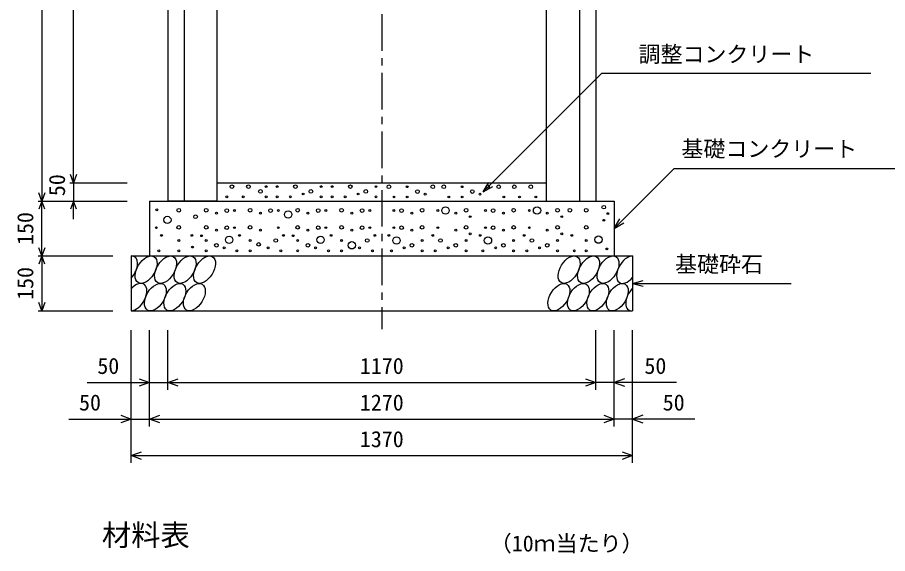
# Model space of a CAD drawing. Units: millimetres, scale not verified. Extents: x -16800 to 16800, y -5940 to 5940.
# Drawn here: x 2204 to 4582, y -3010 to -1545 of the extents above; entities that cross this region are included whole.
import ezdxf
from ezdxf.enums import TextEntityAlignment as Align

# ---------------------------------------------------------------- set-up
doc = ezdxf.new("R2010")
doc.units = ezdxf.units.MM
doc.header["$LTSCALE"] = 20
doc.linetypes.add('CHAIN1', pattern=[8, 5, -1, 1, -1])
for name, color, linetype, lineweight in [('0-0_DIM', 7, 'Continuous', 25), ('0-2_HATCH', 6, 'Continuous', 25), ('0-5_OUTLINE', 3, 'Continuous', 25), ('0-6_TXT', 7, 'Continuous', 25)]:
    doc.layers.add(name, color=color, linetype=linetype, lineweight=lineweight)
doc.styles.add('ＭＳ ゴシック', font='')
doc.styles.get('ＭＳ ゴシック').set_extended_font_data('MS Gothic')

msp = doc.modelspace()

# ---------------------------------------------------------------- linework, layer by layer
at = {"layer": '0-0_DIM', "linetype": 'CHAIN1'}
msp.add_line((3200, -576.66), (3200, -2396.66), dxfattribs=at)
at = {"layer": '0-0_DIM'}
for p, q in [((2270.8, -626.66), (2270.8, -2046.66)), ((2357.46, -1996.66), (2357.46, -796.66)), ((3476.92, -2021.66), (3801.38, -1697.2)), ((3801.38, -1697.2), (4535.73, -1697.2)), ((3998.65, -1958.01), (3835, -2121.66)), ((3998.65, -1958.01), (4645.53, -1958.01)), ((2347.46, -1996.66), (2504.13, -1996.66)), ((2357.46, -1996.66), (2357.46, -2046.66)), ((3476.92, -2021.66), (3491.92, -1995.68)), ((3476.92, -2021.66), (3502.9, -2006.66)), ((2260.8, -2046.66), (2504.13, -2046.66)), ((2270.8, -2196.66), (2270.8, -2046.66)), ((2357.46, -2096.66), (2357.46, -2046.66)), ((3835, -2121.66), (3850, -2095.68)), ((3835, -2121.66), (3850, -2095.68)), ((3835, -2121.66), (3860.98, -2106.66)), ((3835, -2121.66), (3860.98, -2106.66)), ((2260.8, -2196.66), (2465, -2196.66)), ((2270.8, -2196.66), (2270.8, -2346.66)), ((3885, -2271.66), (3913.98, -2263.9)), ((3885, -2271.66), (4318.31, -2271.66)), ((3885, -2271.66), (3913.98, -2279.43)), ((2260.8, -2346.66), (2465, -2346.66)), ((2515, -2762.18), (2515, -2399.83)), ((2565, -2662.18), (2565, -2399.83)), ((2615, -2562.18), (2615, -2399.83)), ((3785, -2562.18), (3785, -2399.83)), ((3835, -2662.18), (3835, -2399.83)), ((3885, -2762.18), (3885, -2399.83)), ((2395, -2542.18), (2615, -2542.18)), ((2615, -2542.18), (3785, -2542.18)), ((4005, -2542.18), (3785, -2542.18)), ((2345, -2642.18), (2565, -2642.18)), ((2565, -2642.18), (3835, -2642.18)), ((4055, -2642.18), (3835, -2642.18)), ((2515, -2742.18), (3885, -2742.18))]:
    msp.add_line(p, q, dxfattribs=at)
for points in [[(2365.67, -1974.11), (2357.46, -1996.66), (2349.26, -1974.11)], [(2279.01, -2024.11), (2270.8, -2046.66), (2262.59, -2024.11)], [(2279.01, -2069.21), (2270.8, -2046.66), (2262.59, -2069.21)], [(2365.67, -2069.21), (2357.46, -2046.66), (2349.26, -2069.21)], [(2279.01, -2174.11), (2270.8, -2196.66), (2262.59, -2174.11)], [(2279.01, -2219.21), (2270.8, -2196.66), (2262.59, -2219.21)], [(2279.01, -2324.11), (2270.8, -2346.66), (2262.59, -2324.11)], [(2536.81, -2531.91), (2565, -2542.18), (2536.81, -2552.44)], [(2643.19, -2552.44), (2615, -2542.18), (2643.19, -2531.91)], [(3756.81, -2531.91), (3785, -2542.18), (3756.81, -2552.44)], [(3863.19, -2531.91), (3835, -2542.18), (3863.19, -2552.44)], [(2486.81, -2631.91), (2515, -2642.18), (2486.81, -2652.44)], [(2593.19, -2652.44), (2565, -2642.18), (2593.19, -2631.91)], [(3806.81, -2631.91), (3835, -2642.18), (3806.81, -2652.44)], [(3913.19, -2631.91), (3885, -2642.18), (3913.19, -2652.44)], [(2543.19, -2752.44), (2515, -2742.18), (2543.19, -2731.91)], [(3856.81, -2731.91), (3885, -2742.18), (3856.81, -2752.44)]]:
    msp.add_lwpolyline(points, dxfattribs=at)
at = {"layer": '0-2_HATCH'}
for centre, radius in [((2790.3, -2007.35), 5), ((2835.3, -2007.35), 5), ((2868.08, -2020.48), 5), ((2883.97, -2007.35), 2.5), ((2913.97, -2007.35), 2.5), ((2963.88, -2007.35), 5), ((3005.93, -2020.48), 5), ((3033.97, -2007.35), 2.5), ((3063.97, -2007.35), 2.5), ((3113.88, -2007.35), 5), ((3155.93, -2020.48), 5), ((3183.97, -2007.35), 2.5), ((3219.13, -2007.63), 5), ((3269.04, -2007.63), 2.5), ((3297.08, -2020.76), 5), ((3339.13, -2007.63), 5), ((3369.13, -2007.63), 5), ((3419.04, -2007.63), 2.5), ((3447.08, -2020.76), 5), ((3489.13, -2007.63), 5), ((3519.13, -2007.63), 5), ((3561.87, -2007.63), 5), ((3606.87, -2007.63), 5), ((2776.28, -2035.36), 2.5), ((2821.28, -2035.36), 2.5), ((2883.97, -2035.36), 2.5), ((2913.97, -2035.36), 2.5), ((2949.86, -2035.36), 2.5), ((2984.9, -2027.48), 2.5), ((3033.97, -2035.36), 2.5), ((3063.97, -2035.36), 2.5), ((3099.86, -2035.36), 2.5), ((3134.9, -2027.48), 2.5), ((3183.97, -2035.36), 2.5), ((3233.15, -2035.65), 2.5), ((3269.04, -2035.65), 2.5), ((3318.11, -2027.77), 2.5), ((3383.15, -2035.65), 2.5), ((3419.04, -2035.65), 2.5), ((3468.11, -2027.77), 2.5), ((3533.15, -2035.65), 2.5), ((3575.89, -2035.65), 2.5), ((3620.89, -2035.65), 2.5), ((2585.3, -2070.82), 2.5), ((2645.17, -2071.81), 5), ((2719.97, -2071.81), 5), ((2776.04, -2072.68), 5), ((2839.97, -2071.81), 5), ((2896.04, -2072.68), 5), ((2969.97, -2071.81), 5), ((3026.04, -2072.68), 5), ((3089.97, -2071.81), 5), ((3146.04, -2072.68), 5), ((3253.96, -2072.68), 5), ((3310.03, -2071.81), 5), ((3373.96, -2072.68), 10), ((3430.03, -2071.81), 5), ((3503.96, -2072.68), 5), ((3560.03, -2071.81), 5), ((3623.96, -2072.68), 10), ((3680.03, -2071.81), 5), ((3713.9, -2071.81), 5), ((3758.55, -2071.81), 5), ((3806.46, -2063.45), 5), ((2613.94, -2098.38), 10), ((2690.94, -2089.58), 5), ((2748.01, -2079.69), 2.5), ((2797.07, -2072.68), 2.5), ((2868.01, -2079.69), 2.5), ((2917.07, -2072.68), 2.5), ((2943.79, -2083.51), 10), ((2998.01, -2079.69), 2.5), ((3047.07, -2072.68), 2.5), ((3118.01, -2079.69), 2.5), ((3167.07, -2072.68), 2.5), ((3232.93, -2072.68), 2.5), ((3281.99, -2079.69), 2.5), ((3352.93, -2072.68), 2.5), ((3401.99, -2079.69), 2.5), ((3441.37, -2089.38), 2.5), ((3482.93, -2072.68), 2.5), ((3531.99, -2079.69), 2.5), ((3602.93, -2072.68), 2.5), ((3651.99, -2079.69), 2.5), ((3691.37, -2089.38), 2.5), ((3817.8, -2081.01), 2.5), ((2645.17, -2118.61), 5), ((2719.97, -2118.61), 5), ((2776.04, -2119.48), 5), ((2839.97, -2118.61), 5), ((2969.97, -2118.61), 5), ((3026.04, -2119.48), 5), ((3089.97, -2118.61), 5), ((3146.04, -2119.48), 5), ((3253.96, -2119.48), 5), ((3310.03, -2118.61), 5), ((3430.03, -2118.61), 5), ((3503.96, -2119.48), 5), ((3560.03, -2118.61), 5), ((3680.03, -2118.61), 5), ((3758.55, -2118.61), 5), ((3806.46, -2099.34), 2.5), ((2583.78, -2119.48), 2.5), ((2597.79, -2140.49), 2.5), ((2681.09, -2140.49), 2.5), ((2707.55, -2141.4), 2.5), ((2748.01, -2126.49), 2.5), ((2797.07, -2119.48), 2.5), ((2811.09, -2140.49), 2.5), ((2868.01, -2126.49), 2.5), ((2917.07, -2119.48), 2.5), ((2931.09, -2140.49), 2.5), ((2957.55, -2141.4), 2.5), ((2998.01, -2126.49), 2.5), ((3047.07, -2119.48), 2.5), ((3061.09, -2140.49), 2.5), ((3118.01, -2126.49), 2.5), ((3167.07, -2119.48), 2.5), ((3181.09, -2140.49), 2.5), ((3218.91, -2140.49), 2.5), ((3232.93, -2119.48), 2.5), ((3281.99, -2126.49), 2.5), ((3338.91, -2140.49), 2.5), ((3352.93, -2119.48), 2.5), ((3401.99, -2126.49), 2.5), ((3441.37, -2136.18), 2.5), ((3468.91, -2140.49), 2.5), ((3482.93, -2119.48), 2.5), ((3531.99, -2126.49), 2.5), ((3588.91, -2140.49), 2.5), ((3602.93, -2119.48), 2.5), ((3651.99, -2126.49), 2.5), ((3691.37, -2136.18), 2.5), ((3718.91, -2140.49), 2.5), ((2645.17, -2154.5), 2.5), ((2719.97, -2154.5), 2.5), ((2748.01, -2167.63), 5), ((2782.58, -2152.5), 10), ((2839.97, -2154.5), 2.5), ((2863.47, -2164.99), 5), ((2910.06, -2154.5), 5), ((2969.97, -2154.5), 2.5), ((2998.01, -2167.63), 5), ((3032.58, -2152.5), 10), ((3089.97, -2154.5), 2.5), ((3118.01, -2167.63), 10), ((3160.06, -2154.5), 5), ((3239.94, -2154.5), 10), ((3281.99, -2167.63), 5), ((3310.03, -2154.5), 2.5), ((3359.94, -2154.5), 5), ((3401.99, -2167.63), 5), ((3430.03, -2154.5), 2.5), ((3489.94, -2154.5), 10), ((3531.99, -2167.63), 5), ((3560.03, -2154.5), 2.5), ((3609.94, -2154.5), 5), ((3651.99, -2167.63), 5), ((3680.03, -2154.5), 2.5), ((3758.55, -2154.5), 2.5), ((3791.95, -2152.19), 10), ((2590.78, -2182.51), 2.5), ((2645.17, -2182.51), 2.5), ((2682.36, -2172.44), 2.5), ((2719.97, -2182.51), 2.5), ((2769.03, -2174.64), 2.5), ((2804.08, -2182.51), 2.5), ((2839.97, -2182.51), 2.5), ((2889.03, -2174.64), 2.5), ((2924.08, -2182.51), 2.5), ((2969.97, -2182.51), 2.5), ((3019.03, -2174.64), 2.5), ((3054.08, -2182.51), 2.5), ((3089.97, -2182.51), 2.5), ((3139.03, -2174.64), 2.5), ((3174.08, -2182.51), 2.5), ((3225.92, -2182.51), 2.5), ((3260.97, -2174.64), 2.5), ((3310.03, -2182.51), 2.5), ((3345.92, -2182.51), 2.5), ((3380.97, -2174.64), 2.5), ((3430.03, -2182.51), 2.5), ((3475.92, -2182.51), 2.5), ((3510.97, -2174.64), 2.5), ((3560.03, -2182.51), 2.5), ((3595.92, -2182.51), 2.5), ((3630.97, -2174.64), 2.5), ((3680.03, -2182.51), 2.5), ((3725.92, -2182.51), 2.5), ((3758.55, -2182.51), 2.5), ((3814.83, -2177.53), 2.5)]:
    msp.add_circle(centre, radius, dxfattribs=at)
for centre, start_param, end_param in [((2502.64, -2234.18), 4.385593, 6.6745444), ((3871.14, -2234.18), 0.3357715, 4.4411806), ((2527.96, -2309.17), 3.5111464, 7.548991), ((3896.46, -2309.17), 1.2110787, 3.5658734)]:
    msp.add_ellipse(centre, major_axis=(21.81, 35.31), ratio=0.5792, start_param=start_param, end_param=end_param, dxfattribs=at)
for centre in [(2555.84, -2234.18), (2609.05, -2234.18), (2662.26, -2234.18), (2715.47, -2234.18), (3711.51, -2234.18), (3764.72, -2234.18), (3817.93, -2234.18), (2581.16, -2309.17), (2634.37, -2309.17), (2687.58, -2309.17), (3683.63, -2309.17), (3736.84, -2309.17), (3790.04, -2309.17), (3843.25, -2309.17)]:
    msp.add_ellipse(centre, major_axis=(21.81, 35.31), ratio=0.5792, dxfattribs=at)
at = {"layer": '0-5_OUTLINE'}
for p, q in [((2615, -659.66), (2615, -2046.66)), ((3785, -659.66), (3785, -2046.66)), ((2660, -896.66), (2660, -2046.66)), ((3740, -896.66), (3740, -2046.66)), ((2750, -2046.66), (2750, -996.66)), ((3650, -2046.66), (3650, -996.66)), ((2750, -1996.66), (3650, -1996.66)), ((2565, -2046.66), (2565, -2196.66)), ((2565, -2046.66), (3835, -2046.66)), ((2750, -2046.66), (2615, -2046.66)), ((3650, -2046.66), (3785, -2046.66)), ((3835, -2046.66), (3835, -2196.66)), ((2515, -2196.66), (2515, -2346.66)), ((2515, -2196.66), (3885, -2196.66)), ((3885, -2196.66), (3885, -2346.66)), ((2515, -2346.66), (3885, -2346.66))]:
    msp.add_line(p, q, dxfattribs=at)

# ---------------------------------------------------------------- texts
at = {"layer": '0-0_DIM', "style": 'ＭＳ ゴシック'}
for s, p in [('調整コンクリート', (3901.38, -1680.77)), ('基礎コンクリート', (4018.65, -1939.27)), ('基礎砕石', (4001.32, -2254.49)), ('50', (2422.56, -2532.18)), ('1170', (3140, -2532.18)), ('50', (3917.44, -2532.18)), ('50', (2372.56, -2632.18)), ('1270', (3140, -2632.18)), ('50', (3967.44, -2632.18)), ('1370', (3140, -2732.18))]:
    msp.add_text(s, height=43.99, dxfattribs=at).set_placement(p, align=Align.BOTTOM_LEFT)
for s, p in [('50', (2347.46, -2033.33)), ('150', (2260.8, -2166.66)), ('150', (2260.8, -2316.66))]:
    msp.add_text(s, height=43.99, rotation=90, dxfattribs=at).set_placement(p, align=Align.BOTTOM_LEFT)
at = {"layer": '0-6_TXT', "style": 'ＭＳ ゴシック'}
for s, height, p in [('材料表', 58.65, (2435, -3006.12)), ('（10ｍ当たり）', 43.99, (3495, -3017.12))]:
    msp.add_text(s, height=height, dxfattribs=at).set_placement(p, align=Align.BOTTOM_LEFT)

doc.saveas('drawing.dxf')
